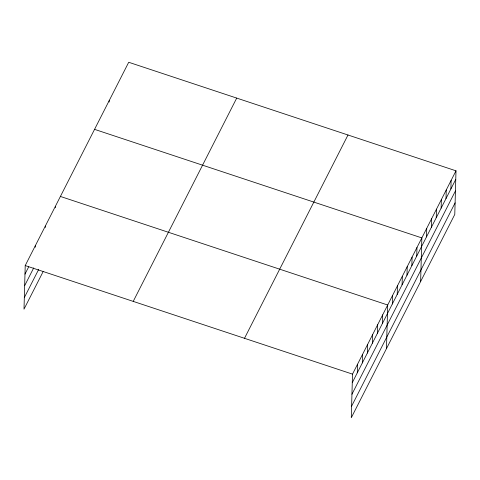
<?xml version="1.0" encoding="UTF-8"?>
<svg xmlns="http://www.w3.org/2000/svg" width="480" height="480" viewBox="0 0 480 480"><rect width="100%" height="100%" fill="white"/><g stroke="black" fill="none" stroke-linecap="round" stroke-linejoin="round"><path stroke-width="0.72" d="M456 170.826L352.506 374.13L351.288 417.732L454.782 214.434L456 170.826L128.712 62.268L25.218 265.566L24 309.174L43.104 271.65M35.232 247.248L35.274 245.82M45.288 227.496L45.324 226.068M55.338 207.744L55.38 206.322M109.158 102.03L109.194 100.602M357.294 372.816L357.534 364.254M362.322 362.946L362.556 354.378M367.344 353.07L367.584 344.508M372.372 343.194L372.612 334.632M377.4 333.318L377.64 324.756M382.428 323.448L382.668 314.88M386.478 348.612L387.696 305.01L60.408 196.446M392.334 303.984L392.574 295.422M397.212 294.402L397.452 285.84M402.09 284.82L402.33 276.252M406.968 275.232L407.208 266.67M411.852 265.65L412.086 257.088M416.73 256.068L416.97 247.5M420.63 281.52L421.848 237.918L94.56 129.354M426.486 236.898L426.726 228.336M431.364 227.31L431.604 218.748M436.242 217.728L436.482 209.166M441.126 208.146L441.36 199.578M446.004 198.558L446.244 189.996M450.882 188.976L451.122 180.414M24.978 274.128L28.668 266.892M24.654 285.696L33.702 267.918M24.324 297.606L38.736 269.304M133.224 301.392L236.718 98.088M244.5 338.304L347.994 135M352.266 382.692L455.76 179.394M351.942 394.26L455.436 190.956M351.612 406.17L455.106 202.872M25.218 265.566L352.506 374.13"/></g></svg>
